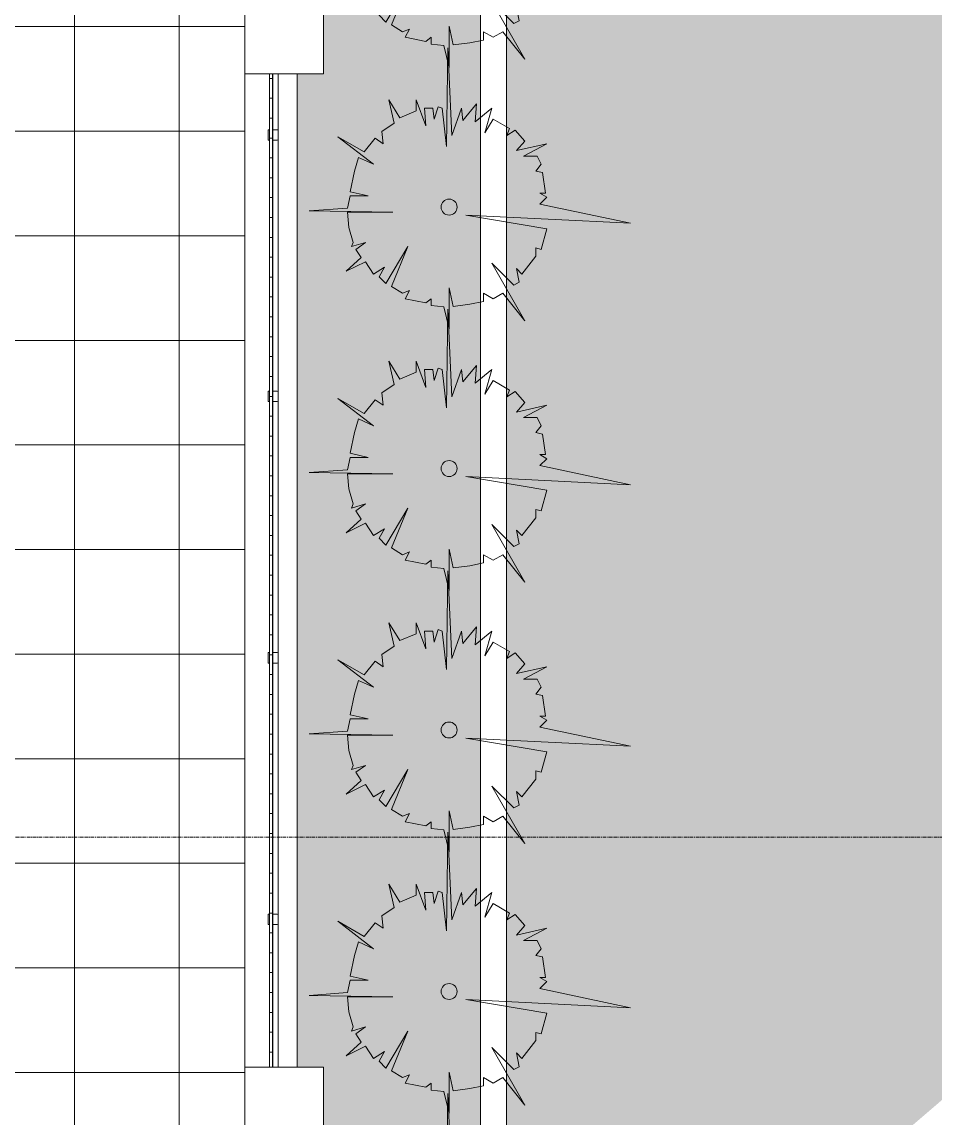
# Model space of a CAD drawing. Header units: millimetres. Extents: x 5359 to 218750, y -16347 to 109893.
# Drawn here: x 25251 to 28741, y 16162 to 20354 of the extents above; entities that cross this region are included whole.
import ezdxf

# ---------------------------------------------------------------- set-up
doc = ezdxf.new("R2010")
doc.units = ezdxf.units.MM
doc.linetypes.add('Double dash', pattern=[41.999998, 12, -6, 6, -6, 6, -6])
doc.linetypes.add('Grid Line', pattern=[22.225, 12.7, -3.175, 3.175, -3.175])
for name, color, linetype, lineweight in [('A-FLOR-HRAL', 11, 'Continuous', 9), ('A-FLOR-PATT', 8, 'Continuous', 9), ('A-WALL', 113, 'Continuous', 9), ('C-PROP-LINE', 91, 'Double dash', 18), ('G-IMPT', 8, 'Continuous', 9), ('L-PLNT', 71, 'Continuous', 9), ('S-COLS', 52, 'Continuous', 9), ('S-GRID-1', 1, 'Grid Line', 9)]:
    doc.layers.add(name, color=color, linetype=linetype, lineweight=lineweight)

# ---------------------------------------------------------------- blocks, each defined once
blk = doc.blocks.new('NBS_CLDPhysicalSecuritySystems_MtlMeshPnlFncngSym_CLDModsecSecurusS3_InfillPanel - NBS_CLDPhysicalSecuritySystems_MtlMeshPnlFncngSym_CLDModsecSecurusS2_InfillPanel-2369324-TKCS_MB ĐỊNH VỊ CỔNG-HÀNG RÀO')
at = {"layer": 'A-FLOR-HRAL'}
h = blk.add_hatch(dxfattribs=at)
h.set_pattern_fill('FP_29', color=256, style=0, pattern_type=2)
h.set_pattern_definition([(180, (609.6, 0), (-2e-15, -13), []), (270, (609.6, 0), (76, 5e-15), [])])
h.paths.add_polyline_path([(0, 6), (0, -6), (3800, -6), (3800, 6), (1713.8, 6)])
for p, q in [((218, 27), (0, 27)), ((0, 6), (3800, 6)), ((214, 6), (214, 23)), ((254, 6), (214, 6)), ((218, 27), (250, 27)), ((1218, 27), (250, 27)), ((254, 23), (254, 6)), ((1214, 6), (1214, 23)), ((1254, 6), (1214, 6)), ((1218, 27), (1250, 27)), ((2218, 27), (1250, 27)), ((1254, 23), (1254, 6)), ((2214, 6), (2214, 23)), ((2254, 6), (2214, 6)), ((2218, 27), (2250, 27)), ((3218, 27), (2250, 27)), ((2254, 23), (2254, 6)), ((3214, 6), (3214, 23)), ((3254, 6), (3214, 6)), ((3218, 27), (3250, 27)), ((3800, 27), (3250, 27)), ((3254, 23), (3254, 6)), ((3800, -6), (0, -6)), ((214, -11), (214, -6)), ((214, -6), (254, -6)), ((254, -11), (214, -11)), ((254, -6), (254, -11)), ((1214, -11), (1214, -6)), ((1214, -6), (1254, -6)), ((1254, -11), (1214, -11)), ((1254, -6), (1254, -11)), ((2214, -11), (2214, -6)), ((2214, -6), (2254, -6)), ((2254, -11), (2214, -11)), ((2254, -6), (2254, -11)), ((3214, -11), (3214, -6)), ((3214, -6), (3254, -6)), ((3254, -11), (3214, -11)), ((3254, -6), (3254, -11))]:
    blk.add_line(p, q, dxfattribs=at)
for centre, start, end in [((218, 23), 90, 180), ((250, 23), 0, 90), ((1218, 23), 90, 180), ((1250, 23), 0, 90), ((2218, 23), 90, 180), ((2250, 23), 0, 90), ((3218, 23), 90, 180), ((3250, 23), 0, 90)]:
    blk.add_arc(centre, 4, start, end, dxfattribs=at)
blk = doc.blocks.new('CAY MAI VAN PHUC - CAY DUC SOC_dwg-2256080-TKCS_MB ĐỊNH VỊ CỔNG-HÀNG RÀO')
at = {"layer": 'G-IMPT', "flags": 128}
blk.add_lwpolyline([(32.8, 479.5), (12.9, 293.4), (6.2, 771.8), (-13.8, 346.6), (-60.3, 479.5), (-67, 419.7), (-133.5, 499.4), (-126.8, 413), (-206.6, 479.5), (-173.4, 359.9), (-213.3, 426.3), (-293.1, 379.8), (-279.8, 346.6), (-319.7, 373.2), (-366.2, 320), (-326.3, 273.5), (-472.6, 306.7), (-359.6, 246.9), (-426.1, 246.9), (-446, 207.1), (-419.4, 173.8), (-452.7, 167.2), (-466, 67.5), (-439.4, 67.5), (-472.6, 47.6), (-439.4, 14.4), (-878.3, -78.6), (-80.3, -38.8), (-472.6, -105.2), (-446, -204.9), (-419.4, -198.2), (-419.4, -238.1), (-352.9, -324.5), (-326.3, -297.9), (-339.6, -364.4), (-313, -377.6), (-206.6, -271.3), (-366.2, -550.4), (-259.8, -417.5), (-213.3, -444.1), (-166.7, -417.5), (-166.7, -457.4), (-100.2, -470.7), (-19.9, -481.4), (-0.5, -390.9), (-0.5, -590.3), (26.2, -484), (86, -477.3), (86, -444.1), (112.6, -464), (212.4, -444.1), (192.4, -404.2), (225.7, -417.5), (278.9, -384.3), (199.1, -191.6), (305.5, -371), (338.7, -337.8), (312.1, -291.3), (365.3, -324.5), (405.2, -264.7), (498.3, -311.2), (425.2, -244.8), (451.8, -204.9), (405.2, -171.7), (471.7, -191.6), (465.1, -171.7), (485, -98.6), (491.7, -25.5), (272.2, -25.5), (677.9, -18.8), (491.7, -5.6), (478.4, 54.2), (391.9, 54.2), (478.4, 74.2), (458.4, 173.8), (438.5, 240.3), (365.3, 207.1), (538.2, 340), (411.9, 266.9), (358.7, 333.3), (318.8, 306.7), (325.4, 366.5), (265.6, 406.4), (292.2, 519.4), (239, 433), (159.2, 466.2), (159.2, 519.4), (112.6, 393.1), (119.3, 479.5), (79.4, 479.5), (72.7, 426.3), (52.8, 486.1)], close=True, dxfattribs=at)
at = {"layer": 'G-IMPT'}
blk.add_circle((0, 0), 38.6, dxfattribs=at)
blk = doc.blocks.new('CAY MAI VAN PHUC - CAY BONG TRANG-2256527-TKCS_MB ĐỊNH VỊ CỔNG-HÀNG RÀO')
at = {"extrusion": (0, 0, -1), "xscale": 0.7894736842105263, "yscale": 0.7894736842105263, "zscale": -0.7894736842105263, "rotation": 180}
blk.add_blockref('CAY MAI VAN PHUC - CAY DUC SOC_dwg-2256080-TKCS_MB ĐỊNH VỊ CỔNG-HÀNG RÀO', (0, 0), dxfattribs=at)
blk = doc.blocks.new('Family - ___-1476882-TKCS_MB ĐỊNH VỊ CỔNG-HÀNG RÀO')
at = {"layer": 'C-PROP-LINE'}
blk.add_line((26103.5, 7888.2), (26103.5, 77418.2), dxfattribs=at)

msp = doc.modelspace()

# ---------------------------------------------------------------- hatches: boundary and pattern name
at = {"layer": 'A-FLOR-PATT'}
h = msp.add_hatch(dxfattribs=at)
h.set_pattern_fill('FP_5', color=256, style=0, pattern_type=2)
h.set_pattern_definition([(90, (81451.8, 48336.34), (-400, 2e-14), []), (180, (81451.8, 48336.34), (-5e-14, -400), [])])
h.paths.add_polyline_path([(14081.4, -16347.2), (14081.4, 79336.3), (14075, 79693.3), (14055.9, 80049.7), (14024.1, 80405.3), (13979.6, 80759.5), (13922.5, 81111.9), (13852.8, 81462), (13770.7, 81809.4), (13676.3, 82153.7), (13569.6, 82494.3), (13450.9, 82831), (13320.2, 83163.2), (13177.7, 83490.5), (13023.6, 83812.5), (12858.2, 84128.8), (12681.5, 84439), (12493.9, 84742.7), (12295.6, 85039.6), (12086.8, 85329.1), (11867.8, 85611), (11638.9, 85884.9), (11400.3, 86150.5), (11152.4, 86407.4), (10895.5, 86655.3), (10630, 86893.8), (10356.1, 87122.8), (10074.1, 87341.7), (9784.6, 87550.5), (9487.8, 87748.9), (9184.1, 87936.5), (8873.9, 88113.1), (8557.5, 88278.6), (8235.5, 88432.7), (7908.2, 88575.1), (7576, 88705.8), (7239.4, 88824.6), (6898.7, 88931.3), (6554.4, 89025.7), (6207, 89107.8), (5856.9, 89177.4), (5504.5, 89234.6), (5358.8, 89252.8), (5358.8, 82030.3), (10052.8, 77336.3), (10052.8, -16347.2), (12634.8, -16347.2)])
h.paths.add_polyline_path([(51727.7, -16347.2), (56702.6, -16347.2), (56702.6, -12330.8), (31070.8, -12330.8), (26103.5, -7352), (26103.5, 40986.3), (24603.5, 40986.3), (22103.5, 38486.3), (22103.5, -8023.3), (22132.9, -8371.9), (22174.4, -8719.2), (22228.1, -9064.9), (22293.8, -9408.5), (22371.5, -9749.6), (22461, -10087.7), (22562.4, -10422.5), (22675.4, -10753.6), (22799.9, -11080.5), (22935.8, -11402.8), (23082.8, -11720.2), (23240.9, -12032.3), (23409.7, -12338.6), (23589.2, -12638.9), (23779.1, -12932.6), (23979.2, -13219.6), (24189.1, -13499.4), (24408.7, -13771.7), (24637.7, -14036.1), (24875.9, -14292.4), (25122.8, -14540.1), (25378.2, -14779.1), (25641.9, -15009), (25913.4, -15229.6), (26192.5, -15440.5), (26478.7, -15641.5), (26771.9, -15832.4), (27071.5, -16012.9), (27377.3, -16182.8), (27700.1, -16347.2), (44092.7, -16347.2)])
h.paths.add_polyline_path([(134801.6, 7388.2), (140779.3, 7388.2), (140779.3, 38986.3), (138279.3, 40986.3), (134801.5, 40986.3), (134801.5, 7388.2)])
h.paths.add_polyline_path([(157794.6, 7388.2), (157794.6, 109892.8), (152779.3, 109892.8), (152779.3, 7388.2), (155944.1, 7388.2)])
h.paths.add_polyline_path([(138279.3, 45986.3), (140779.3, 47986.3), (140779.3, 77336.3), (140773.2, 77721), (140754.7, 78105.2), (140723.9, 78488.6), (140680.8, 78870.9), (140625.5, 79251.5), (140558.1, 79630.2), (140478.5, 80006.6), (140386.9, 80380.2), (140283.4, 80750.7), (140168, 81117.6), (140041, 81480.7), (139902.4, 81839.5), (139752.3, 82193.7), (139591, 82542.9), (139418.5, 82886.8), (139235.2, 83224.9), (139041.1, 83557), (138836.4, 83882.8), (138621.4, 84201.7), (138396.3, 84513.7), (138161.3, 84818.2), (137916.7, 85115.1), (137662.7, 85403.9), (137399.5, 85684.5), (137127.5, 85956.5), (136843.4, 86222.8), (136558.1, 86473.7), (136261.2, 86718.3), (135956.7, 86953.3), (135644.7, 87178.4), (135325.8, 87393.4), (135000.1, 87598), (134668, 87792.2), (134329.8, 87975.5), (133986, 88148), (133636.7, 88309.3), (133282.6, 88459.3), (132923.7, 88598), (132560.6, 88725), (132193.7, 88840.4), (131823.2, 88943.9), (131449.6, 89035.5), (131073.3, 89115), (130694.5, 89182.5), (130313.9, 89237.8), (129931.6, 89280.9), (129548.2, 89311.7), (129164, 89330.2), (128779.3, 89336.3), (87752.6, 89336.3), (85252.6, 86836.3), (85252.6, 84418.2), (127801.6, 84418.2), (134801.6, 77417.7), (134801.6, 45986.3), (136085.6, 45986.3)])
h.paths.add_polyline_path([(24603.5, 45986.3), (26103.5, 45986.3), (26103.5, 77418.2), (33103.5, 84418.2), (75452.6, 84418.2), (75452.6, 86836.3), (72952.6, 89336.3), (32081.4, 89336.3), (31731.6, 89330.2), (31382.3, 89311.9), (31033.8, 89281.3), (30686.6, 89238.6), (30341.1, 89183.8), (29997.8, 89116.9), (29657, 89038), (29319.2, 88947.3), (28984.7, 88844.8), (28654, 88730.7), (28327.6, 88605), (28005.7, 88468.1), (27688.8, 88319.9), (27377.3, 88160.8), (27071.5, 87990.9), (26771.9, 87810.4), (26478.7, 87619.5), (26192.5, 87418.5), (25913.4, 87207.6), (25641.9, 86987), (25378.2, 86757.1), (25122.8, 86518.1), (24831.7, 86222.8), (24637.7, 86014.1), (24408.7, 85749.7), (24189.1, 85477.4), (23979.2, 85197.6), (23779.1, 84910.6), (23589.2, 84616.8), (23409.7, 84316.6), (23240.9, 84010.3), (23082.8, 83698.2), (22935.8, 83380.8), (22799.9, 83058.5), (22675.4, 82731.6), (22562.4, 82400.5), (22461, 82065.7), (22371.5, 81727.6), (22293.8, 81386.5), (22228.1, 81042.9), (22174.4, 80697.2), (22132.9, 80349.9), (22103.5, 80001.3), (22103.5, 48486.3), (23817.1, 46772.8)])
h.paths.add_polyline_path([(5358.8, 97336.3), (130779.3, 97336.3), (131136.3, 97342.7), (131492.7, 97361.8), (131848.3, 97393.6), (132202.5, 97438.1), (132554.9, 97495.2), (132905, 97564.9), (133252.4, 97647), (133596.7, 97741.4), (133937.3, 97848.1), (134274, 97966.8), (134606.2, 98097.5), (134933.5, 98240), (135255.5, 98394.1), (135571.8, 98559.5), (135882, 98736.2), (136185.8, 98923.8), (136482.6, 99122.1), (136772.1, 99330.9), (137054, 99549.9), (137328, 99778.8), (137593.5, 100017.4), (137850.4, 100265.3), (138098.3, 100522.2), (138336.8, 100787.7), (138565.8, 101061.6), (138784.8, 101343.6), (138993.6, 101633.1), (139191.9, 101929.9), (139379.5, 102233.6), (139556.1, 102543.8), (139721.6, 102860.2), (139875.7, 103182.2), (140018.1, 103509.5), (140148.8, 103841.7), (140267.6, 104178.3), (140374.3, 104519), (140468.7, 104863.3), (140550.8, 105210.7), (140620.5, 105560.8), (140681.9, 105947.8), (140722.1, 106267.4), (140753.9, 106622.9), (140773, 106979.4), (140779.3, 107336.3), (140779.3, 109892.8), (135779.3, 109892.8), (135779.3, 107336.3), (130779.3, 102336.3), (5358.8, 102336.3), (5358.8, 99924.4)])
h = msp.add_hatch(dxfattribs=at)
h.set_pattern_fill('FP_23', color=256, style=0, pattern_type=2)
h.set_pattern_definition([(50, (0, 0), (480.9661, -42.0786), [50.292, -553.212]), (355, (0, 0), (-93.0416, 504.3895), [40.234, -442.57]), (100.451, (40.1, -3.5), (387.9285, 462.3076), [42.742, -470.158]), (46.184, (0, 134.1), (715.649, -110.993), [75.438, -829.818]), (96.636, (59.64, 124.86), (626.7424, 653.2084), [64.112, -705.237]), (351.184, (0, 134.1), (626.7496, 653.2024), [60.35, -663.854]), (21, (67.06, 100.6), (400.2623, -269.9797), [50.292, -553.212]), (326, (67.06, 100.6), (163.1568, 486.2564), [40.234, -442.57]), (71.451, (100.4, 78.1), (563.421, 216.272), [42.742, -470.158]), (37.5, (0, 0), (8.15385, 223.22557), [7.376, -429.829, 7.376, -441.899, -444.246]), (37.5, (0, 0), (8.15385, 223.22557), [-886.48, 7.376, -436.87]), (7.5, (0, 0), (176.404, 264.477), [7.376, -248.778, 7.376, -419.771, -169.316]), (7.5, (0, 0), (176.404, 264.477), [-683.301, 7.376, -161.94]), (327.5, (-149.53, 0), (357.96023, -15.12452), [7.376, -160.264, 7.376, -515.661, -694.03]), (327.5, (-149.53, 0), (357.96023, -15.12452), [-690.677, 7.376, -686.653]), (317.5, (-216.6, 0), (391.0616, 67.1262), [7.376, -210.556, 7.376, -339.974, -492.862]), (317.5, (-216.6, 0), (391.0616, 67.1262), [-565.282, 7.376, -485.485])])
h.paths.add_polyline_path([(27103.5, 14802.6), (31094, 18228.7), (31093.5, 18236.9), (31093.5, 18385.6), (27123.5, 77413.8), (27123.5, 62086.3), (27117.2, 61998.1), (27103.5, 61935.2), (27103.5, 40490.6), (27107.4, 40471.7), (27113.5, 40386.3), (27103.5, 40386.3), (27103.5, 14861.2)])
h = msp.add_hatch(dxfattribs=at)
h.set_pattern_fill('FP_14', color=256, style=0, pattern_type=2)
h.set_pattern_definition([(0, (167.64, 11.2), (558.8, 558.8), [83.82, -16.764, 22.352, -16.764, -419.1]), (0, (167.64, 11.2), (558.8, 558.8), [-139.7, 83.82, -335.28]), (0, (139.7, 27.94), (558.8, 558.8), [55.88, -41.91, 83.82, -41.91, -335.28]), (0, (139.7, 27.94), (558.8, 558.8), [-223.52, 55.88, -279.4]), (0, (335.3, 251.46), (558.8, 558.8), [69.85, -27.94, 69.85, -391.16]), (0, (55.9, 363.2), (558.8, 558.8), [27.94, -55.88, 27.94, -447.04]), (90, (111.76, 363.2), (-558.8, 558.8), [50.292, -508.508]), (90, (279.4, 27.94), (-558.8, 558.8), [55.88, -502.92]), (90, (419.1, 251.46), (-558.8, 558.8), [55.88, -502.92]), (45, (352.04, 22.35), (0, 558.7996), [55.88, -734.383]), (135, (206.76, 22.35), (-558.7996, 0), [55.88, -734.383]), (63.435, (335.28, 25.15), (-0.0005, 558.8001), [55.88, -1193.635]), (75.964, (307.34, 27.94), (-0.00237, 558.80038), [55.88, -2248.111]), (75.964, (447.04, 251.46), (-0.00237, 558.80038), [44.704, -2259.287]), (75.964, (122.94, 363.22), (-0.00237, 558.80038), [39.116, -2264.875]), (104.036, (251.46, 27.94), (0.00237, 558.80038), [55.88, -2248.111]), (104.036, (391.16, 251.46), (0.00237, 558.80038), [44.704, -2259.287]), (104.036, (100.58, 363.22), (0.00237, 558.80038), [39.116, -2264.875]), (116.565, (223.52, 25.15), (0.0005, 558.8001), [55.88, -1193.634])])
h.paths.add_polyline_path([(30703.5, 8088.2), (34703.5, 8088.2), (34703.5, 8188.2), (35003.5, 8188.2), (35003.5, 8088.2), (36802.6, 8088.2), (36802.6, 13136.9), (28627.7, 13136.9), (27003.5, 14761.2), (26303.5, 14761.2), (26303.5, 12256.3), (26403.5, 12256.3), (26403.5, 11956.3), (26303.5, 11956.3), (26303.5, 8188.2), (26403.5, 8188.2), (26403.5, 8088.2), (30403.5, 8088.2), (30403.5, 8188.2), (30703.5, 8188.2)])
h.paths.add_polyline_path([(26303.5, 14861.2), (27003.5, 14861.2), (27003.5, 40386.3), (26995.6, 40471.7), (26973, 40555.4), (26949, 40613.3), (26908, 40680.2), (26857.1, 40739.9), (26797.4, 40790.8), (26730.5, 40831.8), (26658, 40861.9), (26581.7, 40880.2), (26503.5, 40886.3), (26403.5, 40886.3), (26403.5, 40586.3), (26303.5, 40586.3), (26303.5, 36856.3), (26403.5, 36856.3), (26403.5, 36556.3), (26303.5, 36556.3), (26303.5, 32756.3), (26403.5, 32756.3), (26403.5, 32456.3), (26303.5, 32456.3), (26303.5, 28656.3), (26403.5, 28656.3), (26403.5, 28356.3), (26303.5, 28356.3), (26303.5, 24556.3), (26403.5, 24556.3), (26403.5, 24256.3), (26303.5, 24256.3), (26303.5, 20456.3), (26403.5, 20456.3), (26403.5, 20156.3), (26303.5, 20156.3), (26303.5, 16356.3), (26403.5, 16356.3), (26403.5, 16056.3), (26303.5, 16056.3), (26303.5, 15212.8)])

# ---------------------------------------------------------------- linework, layer by layer
at = {"layer": 'A-WALL'}
for p, q in [((27003.5, 14861.2), (27003.5, 40386.3)), ((27103.5, 40386.3), (27103.5, 14802.6)), ((26103.5, 16356.3), (26103.5, 20156.3)), ((26303.5, 20156.3), (26303.5, 16356.3))]:
    msp.add_line(p, q, dxfattribs=at)
at = {"layer": 'S-COLS'}
for p, q in [((26103.5, 20156.3), (26103.5, 20456.3)), ((26403.5, 20456.3), (26403.5, 20156.3)), ((26403.5, 20156.3), (26103.5, 20156.3)), ((26103.5, 16056.3), (26103.5, 16356.3)), ((26103.5, 16356.3), (26403.5, 16356.3)), ((26403.5, 16356.3), (26403.5, 16056.3))]:
    msp.add_line(p, q, dxfattribs=at)
at = {"layer": 'S-GRID-1'}
msp.add_line((135474.6, 17236.9), (24837.1, 17236.9), dxfattribs=at)

# ---------------------------------------------------------------- block references
at = {"layer": 'A-FLOR-HRAL', "rotation": 269.9999999999999}
msp.add_blockref('NBS_CLDPhysicalSecuritySystems_MtlMeshPnlFncngSym_CLDModsecSecurusS3_InfillPanel - NBS_CLDPhysicalSecuritySystems_MtlMeshPnlFncngSym_CLDModsecSecurusS2_InfillPanel-2369324-TKCS_MB ĐỊNH VỊ CỔNG-HÀNG RÀO', (26203.5, 20156.3), dxfattribs=at)
at = {"layer": 'C-PROP-LINE'}
msp.add_blockref('Family - ___-1476882-TKCS_MB ĐỊNH VỊ CỔNG-HÀNG RÀO', (0, 0), dxfattribs=at)
at = {"layer": 'L-PLNT', "rotation": 180}
for p in [(26883.6, 20646.3), (26883.6, 19646.3), (26883.6, 18646.3), (26883.6, 17646.3), (26883.6, 16646.3), (26883.6, 15646.3)]:
    msp.add_blockref('CAY MAI VAN PHUC - CAY BONG TRANG-2256527-TKCS_MB ĐỊNH VỊ CỔNG-HÀNG RÀO', p, dxfattribs=at)

doc.saveas('drawing.dxf')
